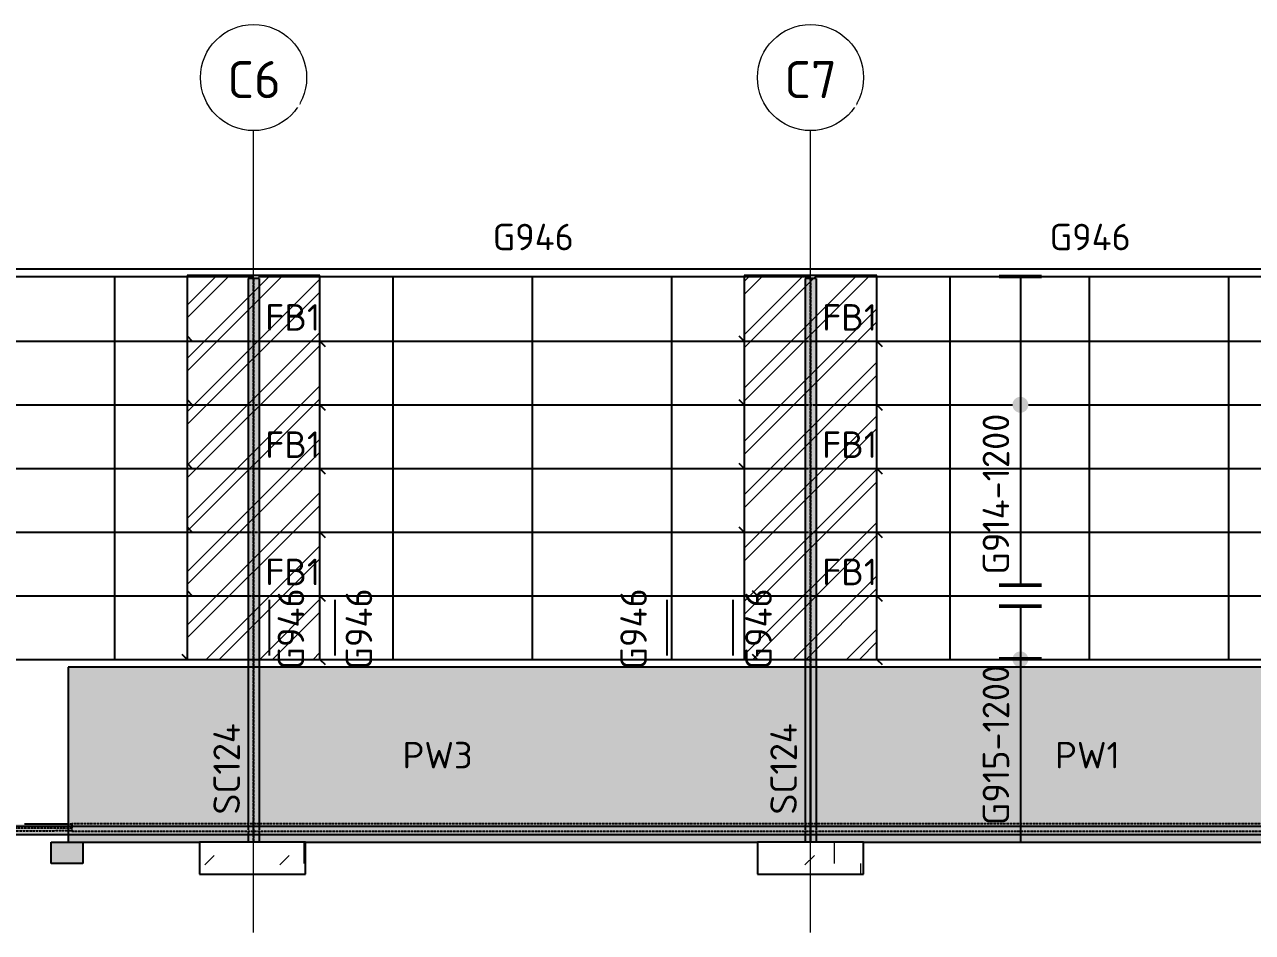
# Model space of a CAD drawing. Header units: millimetres. Extents: x 632 to 421542, y -3890 to 20851.
# Drawn here: x 244963 to 268112, y 3200 to 20320 of the extents above; entities that cross this region are included whole.
import ezdxf

# ---------------------------------------------------------------- set-up
doc = ezdxf.new("R2010")
doc.units = ezdxf.units.MM
for name, pattern in [('Dash', [7, 5, -2]), ('Hidden', [4, 3, -1]), ('Hidden Double', [7, 5, -2]), ('Hidden Half', [3, 2, -1])]:
    doc.linetypes.add(name, pattern=pattern)
for name, color, linetype, lineweight in [('A-010-M_LINE', 90, 'Continuous', 13), ('A-200-A_WALL', 211, 'Continuous', 18), ('A-200-H_WALL', 111, 'Continuous', 13), ('A-200-M_WALL_EXT', 113, 'Continuous', 13), ('A-200-MH_WALL', 110, 'Hidden', 13), ('A-230-H-FLOOR', 190, 'Continuous', 13), ('A-230-M_FLOOR', 192, 'Continuous', 13), ('A-230-MH_FLOOR', 190, 'Hidden Double', 13), ('S-160-M_FOUND', 171, 'Continuous', 13), ('S-160-MH_FOUND', 171, 'Hidden Half', 13), ('S-280-A_COLUMN', 171, 'Continuous', 18), ('S-280-A_STRUCT_FRAME', 2, 'Continuous', 18), ('S-280-M_COLUMN', 52, 'Continuous', 13), ('S-280-M_STRUCT_FRAME', 12, 'Continuous', 13), ('S-280-MH_COLUMN', 52, 'Hidden Half', 13), ('Z-000-T_TEXT', 131, 'Continuous', 25), ('Z-030-M_GRID', 191, 'Continuous', 13), ('Z-033_T_GRIDREF', 31, 'Continuous', 13), ('Z-060-M_DETAIL', 92, 'Continuous', 25), ('Z-230-A_LEVEL', 51, 'Continuous', 13)]:
    doc.layers.add(name, color=color, linetype=linetype, lineweight=lineweight)
doc.styles.add('ISOCPEUR_1', font='isocpeur.ttf', dxfattribs={"height": 700})
doc.styles.add('ISOCPEUR_2', font='isocpeur.ttf', dxfattribs={"height": 500})
pattern_1 = [(45, (-1615269.1, 0), (-1414.214, 0), [750, -3000]), (45, (-1614269.1, 1000), (-1414.21, 0), [750, -3000]), (45, (-1613269.1, -300), (-1414.21, 0), [250, -2000]), (90, (-1613269.15, 500), (-500, 500), [500, -2000]), (315, (-1613269.1, 1000), (0, 2828.43), [500, -3000]), (0, (-1614269.1, 1000), (2000, 2000), [300, -1000]), (0, (-1616769.1, 2000), (2000, 2000), [300, -2000])]
pattern_2 = [(45, (247080.2, 0), (-502.894, 502.894), []), (45, (247080.2, 762), (-502.894, 502.894), [])]

# ---------------------------------------------------------------- blocks, each defined once
blk = doc.blocks.new('NRP_Column-Steel-UB - SC124 - 530UB82_0-4109968-S6_501-SECTION 1C')
at = {"layer": 'S-280-M_COLUMN', "linetype": 'Hidden Half', "lineweight": 25}
for p, q in [((-1644573, 15532), (-1644573, 4900)), ((-1644563, 4900), (-1644563, 15532))]:
    blk.add_line(p, q, dxfattribs=at)
blk = doc.blocks.new('NRP_Framing-Steel-Purlin C - P946 - EC250-24-4133020-S6_501-SECTION 1C')
at = {"layer": 'S-280-M_STRUCT_FRAME', "color": 1, "lineweight": 25}
blk.add_line((-1574332, 15707), (-1665555, 15712), dxfattribs=at)
blk.add_line((-1574332, 15707), (-1665555, 15712), dxfattribs=at)
blk = doc.blocks.new('NRP_Framing-Steel-Purlin C - G946 - EC250-24-4099654-S6_501-SECTION 1C')
at = {"layer": 'S-280-M_STRUCT_FRAME', "color": 1, "lineweight": 25}
blk.add_line((-1654973, 15572), (-1644568, 15572), dxfattribs=at)
blk.add_line((-1654973, 15572), (-1644568, 15572), dxfattribs=at)
blk = doc.blocks.new('NRP_Framing-Steel-Purlin C - G946 - EC250-24-4154310-S6_501-SECTION 1C')
at = {"layer": 'S-280-M_STRUCT_FRAME', "color": 1, "lineweight": 25}
blk.add_line((-1611535, 9475), (-1611535, 8421), dxfattribs=at)
blk.add_line((-1611535, 9475), (-1611535, 8421), dxfattribs=at)
blk = doc.blocks.new('NRP_Framing-Steel-Purlin C - G946 - EC250-24-4154311-S6_501-SECTION 1C')
at = {"layer": 'S-280-M_STRUCT_FRAME', "color": 1, "lineweight": 25}
blk.add_line((-1612774, 9475), (-1612774, 8421), dxfattribs=at)
blk.add_line((-1612774, 9475), (-1612774, 8421), dxfattribs=at)
blk = doc.blocks.new('NRP_Foundation-Pad Footing Fibre _v2_ - PF2 -2400 x 2000 x 600d-V53-S6_501-SECTION 1C')
at = {"layer": 'S-160-M_FOUND'}
h = blk.add_hatch(dxfattribs=at)
h.set_pattern_fill('FP_20', color=256, style=0, pattern_type=2)
h.set_pattern_definition(pattern_1)
h.paths.add_polyline_path([(-1614089, 4900), (-1614089, 4300), (-1612089, 4300), (-1612089, 4900)])
at = {"layer": 'S-160-M_FOUND', "lineweight": 25}
for p, q in [((-1612089, 4900), (-1614089, 4900)), ((-1614089, 4900), (-1614089, 4300)), ((-1612089, 4300), (-1612089, 4900)), ((-1614089, 4300), (-1612089, 4300))]:
    blk.add_line(p, q, dxfattribs=at)
blk = doc.blocks.new('NRP_Foundation-Pad Footing Fibre _v2_ - PF2 -2400 x 2000 x 600d-V54-S6_501-SECTION 1C')
at = {"layer": 'S-160-M_FOUND'}
h = blk.add_hatch(dxfattribs=at)
h.set_pattern_fill('FP_20', color=256, style=0, pattern_type=2)
h.set_pattern_definition(pattern_1)
h.paths.add_polyline_path([(-1601568, 4300), (-1601568, 4900), (-1603568, 4900), (-1603568, 4300), (-1602741, 4300)])
at = {"layer": 'S-160-M_FOUND', "lineweight": 25}
for p, q in [((-1601568, 4900), (-1603568, 4900)), ((-1603568, 4900), (-1603568, 4300)), ((-1601568, 4300), (-1601568, 4900)), ((-1603568, 4300), (-1601568, 4300))]:
    blk.add_line(p, q, dxfattribs=at)
blk = doc.blocks.new('NRP_Framing-Steel-Purlin Z - G914 - EZ250-15-V69-S6_501-SECTION 1C')
at = {"layer": 'S-280-M_STRUCT_FRAME', "color": 150, "lineweight": 25}
for p, q in [((-1635418, 8450), (-1635318, 8350)), ((-1635318, 8350), (-1634173, 8350)), ((-1633964, 8350), (-1623673, 8350)), ((-1623464, 8350), (-1622318, 8350)), ((-1622318, 8350), (-1622218, 8250))]:
    blk.add_line(p, q, dxfattribs=at)
at = {"layer": 'S-280-M_STRUCT_FRAME', "color": 150, "linetype": 'Dash', "lineweight": 25}
for p, q in [((-1634173, 8350), (-1633964, 8350)), ((-1623673, 8350), (-1623464, 8350))]:
    blk.add_line(p, q, dxfattribs=at)
blk = doc.blocks.new('NRP_Framing-Steel-Purlin Z - G914 - EZ250-15-V70-S6_501-SECTION 1C')
at = {"layer": 'S-280-M_STRUCT_FRAME', "color": 150, "lineweight": 25}
for p, q in [((-1614323, 9650), (-1614223, 9550)), ((-1614223, 9550), (-1613173, 9550)), ((-1612964, 9550), (-1602673, 9550)), ((-1602464, 9550), (-1601318, 9550)), ((-1601318, 9550), (-1601218, 9450))]:
    blk.add_line(p, q, dxfattribs=at)
at = {"layer": 'S-280-M_STRUCT_FRAME', "color": 150, "linetype": 'Dash', "lineweight": 25}
for p, q in [((-1613173, 9550), (-1612964, 9550)), ((-1602673, 9550), (-1602464, 9550))]:
    blk.add_line(p, q, dxfattribs=at)
blk = doc.blocks.new('NRP_Framing-Steel-Purlin Z - G915 - EZ250-19-4130445-S6_501-SECTION 1C')
at = {"layer": 'S-280-M_STRUCT_FRAME', "color": 92, "lineweight": 25}
for p, q in [((-1603668, 8450), (-1603568, 8350)), ((-1603568, 8350), (-1602673, 8350)), ((-1602464, 8350), (-1598761, 8350)), ((-1598461, 8350), (-1592157, 8350))]:
    blk.add_line(p, q, dxfattribs=at)
at = {"layer": 'S-280-M_STRUCT_FRAME', "color": 92, "linetype": 'Dash', "lineweight": 25}
for p, q in [((-1602673, 8350), (-1602464, 8350)), ((-1592157, 8350), (-1592068, 8350))]:
    blk.add_line(p, q, dxfattribs=at)
blk = doc.blocks.new('NRP_Framing-Steel-Purlin Z - G915 - EZ250-19-V62-S6_501-SECTION 1C')
at = {"layer": 'S-280-M_STRUCT_FRAME', "color": 92, "lineweight": 25}
for p, q in [((-1603668, 9650), (-1603568, 9550)), ((-1603568, 9550), (-1602673, 9550)), ((-1602464, 9550), (-1592157, 9550))]:
    blk.add_line(p, q, dxfattribs=at)
at = {"layer": 'S-280-M_STRUCT_FRAME', "color": 92, "linetype": 'Dash', "lineweight": 25}
for p, q in [((-1602673, 9550), (-1602464, 9550)), ((-1592157, 9550), (-1592068, 9550))]:
    blk.add_line(p, q, dxfattribs=at)
blk = doc.blocks.new('NRP_Framing-Steel-Purlin Z - G914 - EZ250-15-V71-S6_501-SECTION 1C')
at = {"layer": 'S-280-M_STRUCT_FRAME', "color": 150, "lineweight": 25}
for p, q in [((-1603918, 10850), (-1603818, 10750)), ((-1603818, 10750), (-1602673, 10750)), ((-1602464, 10750), (-1592157, 10750)), ((-1591979, 10750), (-1590818, 10750)), ((-1590818, 10750), (-1590718, 10650))]:
    blk.add_line(p, q, dxfattribs=at)
at = {"layer": 'S-280-M_STRUCT_FRAME', "color": 150, "linetype": 'Dash', "lineweight": 25}
for p, q in [((-1602673, 10750), (-1602464, 10750)), ((-1592157, 10750), (-1591979, 10750))]:
    blk.add_line(p, q, dxfattribs=at)
blk = doc.blocks.new('NRP_Framing-Steel-Purlin Z - G914 - EZ250-15-V64-S6_501-SECTION 1C')
at = {"layer": 'S-280-M_STRUCT_FRAME', "color": 150, "lineweight": 25}
for p, q in [((-1603918, 13250), (-1603818, 13150)), ((-1603818, 13150), (-1602673, 13150)), ((-1602464, 13150), (-1598761, 13150)), ((-1598461, 13150), (-1592157, 13150)), ((-1591979, 13150), (-1590818, 13150)), ((-1590818, 13150), (-1590718, 13050))]:
    blk.add_line(p, q, dxfattribs=at)
at = {"layer": 'S-280-M_STRUCT_FRAME', "color": 150, "linetype": 'Dash', "lineweight": 25}
for p, q in [((-1602673, 13150), (-1602464, 13150)), ((-1592157, 13150), (-1591979, 13150))]:
    blk.add_line(p, q, dxfattribs=at)
blk = doc.blocks.new('NRP_Framing-Steel-Purlin Z - G914 - EZ250-15-V65-S6_501-SECTION 1C')
at = {"layer": 'S-280-M_STRUCT_FRAME', "color": 150, "lineweight": 25}
for p, q in [((-1603918, 14450), (-1603818, 14350)), ((-1603818, 14350), (-1602673, 14350)), ((-1602464, 14350), (-1592157, 14350)), ((-1591979, 14350), (-1591191, 14350)), ((-1591084, 14350), (-1590818, 14350)), ((-1590818, 14350), (-1590718, 14250))]:
    blk.add_line(p, q, dxfattribs=at)
at = {"layer": 'S-280-M_STRUCT_FRAME', "color": 150, "linetype": 'Dash', "lineweight": 25}
for p, q in [((-1602673, 14350), (-1602464, 14350)), ((-1592157, 14350), (-1591979, 14350)), ((-1591191, 14350), (-1591084, 14350))]:
    blk.add_line(p, q, dxfattribs=at)
blk = doc.blocks.new('NRP_Bridging Plan _v2_ - 3 Rows-4101586-S6_501-SECTION 1C')
at = {"layer": 'Z-060-M_DETAIL', "linetype": 'Hidden'}
for p, q in [((-1662942, 15548), (-1662942, 8350)), ((-1660316, 15548), (-1660316, 8350)), ((-1657690, 15548), (-1657690, 8350))]:
    blk.add_line(p, q, dxfattribs=at)
blk = doc.blocks.new('NRP_Extent _v2_ - 1-200-4130573-S6_501-SECTION 1C')
at = {"layer": 'Z-060-M_DETAIL'}
blk.add_hatch(color=256, dxfattribs=at).paths.add_polyline_path([(-1598611, 13000), (-1598573, 13005), (-1598536, 13020), (-1598505, 13044), (-1598482, 13075), (-1598467, 13111), (-1598461, 13150), (-1598467, 13189), (-1598482, 13225), (-1598505, 13256), (-1598536, 13280), (-1598573, 13295), (-1598611, 13300), (-1598650, 13295), (-1598686, 13280), (-1598717, 13256), (-1598741, 13225), (-1598756, 13189), (-1598761, 13150), (-1598756, 13111), (-1598741, 13075), (-1598717, 13044), (-1598686, 13020), (-1598650, 13005)])
at = {"layer": 'Z-060-M_DETAIL', "lineweight": 50}
for p, q in [((-1599011, 15572), (-1598211, 15572)), ((-1599011, 9750), (-1598211, 9750))]:
    blk.add_line(p, q, dxfattribs=at)
at = {"layer": 'Z-060-M_DETAIL'}
blk.add_line((-1598611, 15572), (-1598611, 9750), dxfattribs=at)
blk = doc.blocks.new('NRP_Extent _v2_ - 1-200-4131340-S6_501-SECTION 1C')
at = {"layer": 'Z-060-M_DETAIL'}
blk.add_hatch(color=256, dxfattribs=at).paths.add_polyline_path([(-1598611, 8200), (-1598573, 8205), (-1598536, 8220), (-1598505, 8244), (-1598482, 8275), (-1598467, 8311), (-1598461, 8350), (-1598467, 8389), (-1598482, 8425), (-1598505, 8456), (-1598536, 8480), (-1598573, 8495), (-1598611, 8500), (-1598650, 8495), (-1598686, 8480), (-1598717, 8456), (-1598741, 8425), (-1598756, 8389), (-1598761, 8350), (-1598756, 8311), (-1598741, 8275), (-1598717, 8244), (-1598686, 8220), (-1598650, 8205)])
at = {"layer": 'Z-060-M_DETAIL', "lineweight": 50}
for p, q in [((-1599011, 9350), (-1598211, 9350)), ((-1599011, 8358), (-1598211, 8358))]:
    blk.add_line(p, q, dxfattribs=at)
at = {"layer": 'Z-060-M_DETAIL'}
for p, q in [((-1598611, 9350), (-1598611, 8358)), ((-1598611, 8358), (-1598611, 4900))]:
    blk.add_line(p, q, dxfattribs=at)
blk = doc.blocks.new('Grid - NRP_Grid-Head-320187-S6_501-SECTION 1C')
at = {"layer": 'Z-033_T_GRIDREF'}
blk.add_circle((-1644568, 19320), 1000, dxfattribs=at)
blk = doc.blocks.new('NRP_Fly Brace BN - FB1-4028766-S6_501-SECTION 1C')
at = {"layer": 'Z-000-T_TEXT'}
blk.add_line((-1644568, 9550), (-1643568, 9550), dxfattribs=at)
at = {"layer": 'Z-000-T_TEXT', "lineweight": 13, "insert": (-1644347, 10248), "char_height": 500, "width": 1218.57, "attachment_point": 1, "style": 'ISOCPEUR_2'}
blk.add_mtext('FB1', dxfattribs=at)

msp = doc.modelspace()

# ---------------------------------------------------------------- hatches: boundary and pattern name
at = {"layer": 'A-200-H_WALL'}
h = msp.add_hatch(color=256, dxfattribs=at)
h.paths.add_polyline_path([(245788, 4900), (249177, 4900), (249177, 5050), (245788, 5050)])
h.paths.add_polyline_path([(250260, 4900), (259677, 4900), (259677, 5050), (249386, 5050), (249386, 4900)])
h.paths.add_polyline_path([(245788, 5200), (249177, 5200), (249177, 8200), (245788, 8200)])
h.paths.add_polyline_path([(259677, 5200), (259677, 8200), (249386, 8200), (249386, 5200), (259609, 5200)])
h = msp.add_hatch(color=256, dxfattribs=at)
h.paths.add_polyline_path([(269281, 4900), (270192, 4900), (270192, 5050), (259886, 5050), (259886, 4900), (265457, 4900)])
h.paths.add_polyline_path([(265457, 5200), (270192, 5200), (270192, 8200), (259886, 8200), (259886, 5200)])
at = {"layer": 'A-230-H-FLOOR'}
h = msp.add_hatch(dxfattribs=at)
h.set_pattern_fill('FP_20', color=256, style=0, pattern_type=2)
h.set_pattern_definition([(45, (247080.2, 0), (-1414.214, 0), [750, -3000]), (45, (248080.2, 1000), (-1414.214, 0), [750, -3000]), (45, (249080.2, -300), (-1414.214, 0), [250, -2000]), (90, (249080.23, 500), (-500, 500), [500, -2000]), (315, (249080.2, 1000), (0, 2828.43), [500, -3000]), (0, (248080.2, 1000), (2000, 2000), [300, -1000]), (0, (245580.2, 2000), (2000, 2000), [300, -2000])])
h.paths.add_polyline_path([(285926, 5050), (286631, 5050), (286631, 5200), (208085, 5200), (208085, 5050), (283002, 5050)])
at = {"layer": 'A-230-M_FLOOR'}
msp.add_hatch(color=256, dxfattribs=at).paths.add_polyline_path([(245788, 5200), (245788, 5240), (244963, 5240), (240788, 5231), (240788, 5200), (245461, 5200)])
at = {"layer": 'S-160-M_FOUND'}
msp.add_hatch(color=256, dxfattribs=at).paths.add_polyline_path([(245463, 4900), (245463, 4500), (246063, 4500), (246063, 4900)])
at = {"layer": 'S-280-M_COLUMN'}
h = msp.add_hatch(color=256, dxfattribs=at)
h.paths.add_polyline_path([(249262, 4900), (249262, 5050), (249177, 5050), (249177, 4900)])
h.paths.add_polyline_path([(249177, 5200), (249262, 5200), (249262, 15532), (249177, 15532), (249177, 6751)])
h = msp.add_hatch(color=256, dxfattribs=at)
h.paths.add_polyline_path([(249276, 4900), (249274, 5050), (249262, 5050), (249262, 4900), (249275, 4900)])
h.paths.add_polyline_path([(249272, 5200), (249276, 5200), (249274, 15532), (249262, 15532), (249263, 5200), (249270, 5200)])
for points in [[(249276, 4900), (249286, 4900), (249286, 15532), (249276, 15532), (249276, 6751)], [(259776, 4900), (259786, 4900), (259786, 15532), (259776, 15532), (259776, 6751)]]:
    msp.add_hatch(color=256, dxfattribs=at).paths.add_polyline_path(points)
h = msp.add_hatch(color=256, dxfattribs=at)
h.paths.add_polyline_path([(249292, 4900), (249300, 4900), (249300, 5050), (249286, 5050), (249288, 4900), (249290, 4900)])
h.paths.add_polyline_path([(249290, 5200), (249300, 5200), (249300, 15532), (249286, 15532), (249288, 5200), (249290, 5200)])
h = msp.add_hatch(color=256, dxfattribs=at)
h.paths.add_polyline_path([(249386, 4900), (249386, 5050), (249300, 5050), (249300, 4900)])
h.paths.add_polyline_path([(249300, 5200), (249386, 5200), (249386, 15532), (249300, 15532), (249300, 6751)])
h = msp.add_hatch(color=256, dxfattribs=at)
h.paths.add_polyline_path([(259762, 4900), (259762, 5050), (259677, 5050), (259677, 4900)])
h.paths.add_polyline_path([(259677, 5200), (259762, 5200), (259762, 15532), (259677, 15532), (259677, 6751)])
h = msp.add_hatch(color=256, dxfattribs=at)
h.paths.add_polyline_path([(259776, 4900), (259774, 5050), (259762, 5050), (259762, 4900), (259775, 4900)])
h.paths.add_polyline_path([(259772, 5200), (259776, 5200), (259774, 15532), (259762, 15532), (259763, 5200), (259770, 5200)])
h = msp.add_hatch(color=256, dxfattribs=at)
h.paths.add_polyline_path([(259792, 4900), (259800, 4900), (259800, 5050), (259786, 5050), (259788, 4900), (259790, 4900)])
h.paths.add_polyline_path([(259790, 5200), (259800, 5200), (259800, 15532), (259786, 15532), (259788, 5200), (259790, 5200)])
h = msp.add_hatch(color=256, dxfattribs=at)
h.paths.add_polyline_path([(259886, 4900), (259886, 5050), (259800, 5050), (259800, 4900)])
h.paths.add_polyline_path([(259800, 5200), (259886, 5200), (259886, 15532), (259800, 15532), (259800, 6751)])
at = {"layer": 'Z-060-M_DETAIL', "lineweight": 18}
h = msp.add_hatch(dxfattribs=at)
h.set_pattern_fill('FP_25', color=8, style=0, pattern_type=2)
h.set_pattern_definition(pattern_2)
h.paths.add_polyline_path([(250531, 8350), (250531, 15586), (248031, 15587), (248031, 8350)])
h = msp.add_hatch(dxfattribs=at)
h.set_pattern_fill('FP_25', color=8, style=0, pattern_type=2)
h.set_pattern_definition(pattern_2)
h.paths.add_polyline_path([(261031, 8350), (261031, 15586), (258531, 15587), (258531, 8350), (259609, 8350)])

# ---------------------------------------------------------------- linework, layer by layer
at = {"layer": 'A-010-M_LINE', "lineweight": 25}
for p, q in [((250531, 15586), (248031, 15587)), ((248031, 15587), (248031, 8350)), ((250531, 8350), (250531, 15586)), ((261031, 15586), (258531, 15587)), ((258531, 15587), (258531, 8350)), ((261031, 8350), (261031, 15586)), ((248031, 8350), (250531, 8350)), ((258531, 8350), (261031, 8350))]:
    msp.add_line(p, q, dxfattribs=at)
at = {"layer": 'A-200-M_WALL_EXT', "lineweight": 25}
for p, q in [((249177, 8200), (245788, 8200)), ((245788, 8200), (245788, 5200)), ((259677, 8200), (249386, 8200)), ((270192, 8200), (259886, 8200)), ((245788, 5050), (245788, 4900)), ((246063, 4900), (248260, 4900)), ((250260, 4900), (258781, 4900)), ((260781, 4900), (269281, 4900))]:
    msp.add_line(p, q, dxfattribs=at)
at = {"layer": 'A-200-MH_WALL', "lineweight": 25}
for p, q in [((249386, 8200), (249177, 8200)), ((259781, 8200), (259677, 8200)), ((259886, 8200), (259781, 8200)), ((259781, 8200), (259781, 4900)), ((259781, 4900), (259781, 8200)), ((245788, 5200), (245788, 5050))]:
    msp.add_line(p, q, dxfattribs=at)
at = {"layer": 'A-230-M_FLOOR', "lineweight": 25}
for p, q in [((286631, 5200), (208085, 5200)), ((245788, 5240), (244963, 5240)), ((208085, 5050), (286631, 5050))]:
    msp.add_line(p, q, dxfattribs=at)
at = {"layer": 'A-230-MH_FLOOR', "lineweight": 25}
for p, q in [((214703, 5050), (245855, 5120)), ((245855, 5168), (240767, 5168)), ((245855, 5240), (245788, 5240)), ((245855, 5255), (270281, 5255)), ((245855, 5255), (245855, 5105)), ((245855, 5168), (245855, 5240)), ((270281, 5105), (245855, 5105))]:
    msp.add_line(p, q, dxfattribs=at)
at = {"layer": 'S-160-M_FOUND', "lineweight": 25}
for p, q in [((245463, 4900), (246063, 4900)), ((245463, 4500), (245463, 4900)), ((246063, 4900), (246063, 4500)), ((246063, 4500), (245463, 4500))]:
    msp.add_line(p, q, dxfattribs=at)
at = {"layer": 'S-280-M_COLUMN', "lineweight": 25}
for p, q in [((249177, 15532), (249177, 5200)), ((249262, 15532), (249177, 15532)), ((249276, 15532), (249262, 15532)), ((249286, 15532), (249276, 15532)), ((249300, 15532), (249286, 15532)), ((249386, 15532), (249300, 15532)), ((249386, 15532), (249386, 5200)), ((259677, 15532), (259677, 5200)), ((259762, 15532), (259677, 15532)), ((259776, 15532), (259762, 15532)), ((259786, 15532), (259776, 15532)), ((259800, 15532), (259786, 15532)), ((259886, 15532), (259800, 15532)), ((259886, 15532), (259886, 5200)), ((249177, 5050), (249177, 4900)), ((249276, 4900), (249286, 4900)), ((249386, 5050), (249386, 4900)), ((259677, 5050), (259677, 4900)), ((259776, 4900), (259786, 4900)), ((259886, 5050), (259886, 4900))]:
    msp.add_line(p, q, dxfattribs=at)
at = {"layer": 'S-280-MH_COLUMN', "lineweight": 25}
for p, q in [((249177, 5200), (249177, 5050)), ((249386, 5200), (249386, 5050)), ((259677, 5200), (259677, 5050)), ((259886, 5200), (259886, 5050))]:
    msp.add_line(p, q, dxfattribs=at)
at = {"layer": 'Z-030-M_GRID'}
for p, q in [((249281, 3200), (249281, 18320)), ((259781, 3200), (259781, 18320))]:
    msp.add_line(p, q, dxfattribs=at)
at = {"layer": 'Z-230-A_LEVEL'}
msp.add_line((193404, 5200), (290306, 5200), dxfattribs=at)

# ---------------------------------------------------------------- block references
at = {"layer": 'S-160-MH_FOUND', "lineweight": 25}
for name in ['NRP_Foundation-Pad Footing Fibre _v2_ - PF2 -2400 x 2000 x 600d-V53-S6_501-SECTION 1C', 'NRP_Foundation-Pad Footing Fibre _v2_ - PF2 -2400 x 2000 x 600d-V54-S6_501-SECTION 1C']:
    msp.add_blockref(name, (1862349, 0), dxfattribs=at)
at = {"layer": 'S-280-M_COLUMN', "linetype": 'Hidden Half', "lineweight": 25}
for p in [(1893849, 0), (1904349, 0)]:
    msp.add_blockref('NRP_Column-Steel-UB - SC124 - 530UB82_0-4109968-S6_501-SECTION 1C', p, dxfattribs=at)
at = {"layer": 'S-280-M_STRUCT_FRAME', "color": 1, "lineweight": 25}
for name, p in [('NRP_Framing-Steel-Purlin C - P946 - EC250-24-4133020-S6_501-SECTION 1C', (1862349, 0)), ('NRP_Framing-Steel-Purlin C - G946 - EC250-24-4099654-S6_501-SECTION 1C', (1893849, 0)), ('NRP_Framing-Steel-Purlin C - G946 - EC250-24-4099654-S6_501-SECTION 1C', (1904349, 0)), ('NRP_Framing-Steel-Purlin C - G946 - EC250-24-4099654-S6_501-SECTION 1C', (1914849, 0)), ('NRP_Framing-Steel-Purlin C - G946 - EC250-24-4154311-S6_501-SECTION 1C', (1862349, 0)), ('NRP_Framing-Steel-Purlin C - G946 - EC250-24-4154310-S6_501-SECTION 1C', (1862349, 0)), ('NRP_Framing-Steel-Purlin C - G946 - EC250-24-4154311-S6_501-SECTION 1C', (1869849, 0)), ('NRP_Framing-Steel-Purlin C - G946 - EC250-24-4154310-S6_501-SECTION 1C', (1869849, 0))]:
    msp.add_blockref(name, p, dxfattribs=at)
at = {"layer": 'S-280-M_STRUCT_FRAME', "color": 150, "linetype": 'Dash', "lineweight": 25}
for name, p in [('NRP_Framing-Steel-Purlin Z - G914 - EZ250-15-V69-S6_501-SECTION 1C', (1872849, 6000)), ('NRP_Framing-Steel-Purlin Z - G914 - EZ250-15-V70-S6_501-SECTION 1C', (1862349, 4800)), ('NRP_Framing-Steel-Purlin Z - G914 - EZ250-15-V65-S6_501-SECTION 1C', (1862349, 0)), ('NRP_Framing-Steel-Purlin Z - G914 - EZ250-15-V69-S6_501-SECTION 1C', (1872849, 4800)), ('NRP_Framing-Steel-Purlin Z - G914 - EZ250-15-V70-S6_501-SECTION 1C', (1862349, 3600)), ('NRP_Framing-Steel-Purlin Z - G914 - EZ250-15-V64-S6_501-SECTION 1C', (1862349, 0)), ('NRP_Framing-Steel-Purlin Z - G914 - EZ250-15-V69-S6_501-SECTION 1C', (1872849, 3600)), ('NRP_Framing-Steel-Purlin Z - G914 - EZ250-15-V70-S6_501-SECTION 1C', (1862349, 2400)), ('NRP_Framing-Steel-Purlin Z - G914 - EZ250-15-V71-S6_501-SECTION 1C', (1862349, 1200)), ('NRP_Framing-Steel-Purlin Z - G914 - EZ250-15-V69-S6_501-SECTION 1C', (1872849, 2400)), ('NRP_Framing-Steel-Purlin Z - G914 - EZ250-15-V70-S6_501-SECTION 1C', (1862349, 1200)), ('NRP_Framing-Steel-Purlin Z - G914 - EZ250-15-V71-S6_501-SECTION 1C', (1862349, 0)), ('NRP_Framing-Steel-Purlin Z - G914 - EZ250-15-V69-S6_501-SECTION 1C', (1872849, 1200)), ('NRP_Framing-Steel-Purlin Z - G914 - EZ250-15-V70-S6_501-SECTION 1C', (1862349, 0)), ('NRP_Framing-Steel-Purlin Z - G914 - EZ250-15-V69-S6_501-SECTION 1C', (1872849, 0)), ('NRP_Framing-Steel-Purlin Z - G914 - EZ250-15-V69-S6_501-SECTION 1C', (1883349, 0))]:
    msp.add_blockref(name, p, dxfattribs=at)
at = {"layer": 'S-280-M_STRUCT_FRAME', "color": 92, "linetype": 'Dash', "lineweight": 25}
for name in ['NRP_Framing-Steel-Purlin Z - G915 - EZ250-19-V62-S6_501-SECTION 1C', 'NRP_Framing-Steel-Purlin Z - G915 - EZ250-19-4130445-S6_501-SECTION 1C']:
    msp.add_blockref(name, (1862349, 0), dxfattribs=at)
at = {"layer": 'Z-000-T_TEXT', "lineweight": 13}
for p in [(1893849, 4800), (1904349, 4800), (1893849, 2400), (1904349, 2400), (1893849, 0), (1904349, 0)]:
    msp.add_blockref('NRP_Fly Brace BN - FB1-4028766-S6_501-SECTION 1C', p, dxfattribs=at)
at = {"layer": 'Z-033_T_GRIDREF'}
for p in [(1893849, 0), (1904349, 0)]:
    msp.add_blockref('Grid - NRP_Grid-Head-320187-S6_501-SECTION 1C', p, dxfattribs=at)
at = {"layer": 'Z-060-M_DETAIL', "linetype": 'Hidden'}
for p in [(1904349, 0), (1914849, 0), (1925349, 0)]:
    msp.add_blockref('NRP_Bridging Plan _v2_ - 3 Rows-4101586-S6_501-SECTION 1C', p, dxfattribs=at)
at = {"layer": 'Z-060-M_DETAIL'}
for name in ['NRP_Extent _v2_ - 1-200-4130573-S6_501-SECTION 1C', 'NRP_Extent _v2_ - 1-200-4131340-S6_501-SECTION 1C']:
    msp.add_blockref(name, (1862349, 0), dxfattribs=at)

# ---------------------------------------------------------------- texts
at = {"layer": 'A-200-A_WALL', "lineweight": 13, "char_height": 500, "attachment_point": 1, "style": 'ISOCPEUR_2'}
for s, insert, width in [('PW3', (252089, 6793), 1587.34), ('PW1', (264392, 6793), 1459.07)]:
    msp.add_mtext(s, dxfattribs=dict(at, insert=insert, width=width))
at = {"layer": 'S-280-A_COLUMN', "lineweight": 13, "char_height": 500, "width": 2132.49, "attachment_point": 1, "rotation": 90, "style": 'ISOCPEUR_2'}
for insert in [(248523, 5423), (259023, 5423)]:
    msp.add_mtext('SC124', dxfattribs=dict(at, insert=insert))
at = {"layer": 'S-280-A_STRUCT_FRAME', "lineweight": 13, "char_height": 500, "width": 1827.85, "attachment_point": 1, "style": 'ISOCPEUR_2'}
for insert in [(253788, 16564), (264288, 16564)]:
    msp.add_mtext('G946', dxfattribs=dict(at, insert=insert))
at = {"layer": 'S-280-A_STRUCT_FRAME', "lineweight": 13, "char_height": 500, "attachment_point": 1, "rotation": 90, "style": 'ISOCPEUR_2'}
for s, insert, width in [('G914-1200', (263026, 9947), 3735.86), ('G946', (249735, 8158), 1827.85), ('G946', (251017, 8158), 1827.85), ('G946', (256195, 8158), 1827.85), ('G946', (258551, 8158), 1827.85), ('G915-1200', (263026, 5223), 3687.76)]:
    msp.add_mtext(s, dxfattribs=dict(at, insert=insert, width=width))

# ---------------------------------------------------------------- next in the draw order: texts
at = {"layer": 'Z-033_T_GRIDREF', "char_height": 700, "width": 1186.5, "attachment_point": 1, "style": 'ISOCPEUR_1', "bg_fill": 3, "box_fill_scale": 1.25, "bg_fill_color": 256, "bg_fill_true_color": 13158600, "bg_fill_transparency": 0}
for s, insert in [('C6', (248785, 19632)), ('C7', (259285, 19632))]:
    msp.add_mtext(s, dxfattribs=dict(at, insert=insert))

doc.saveas('drawing.dxf')
